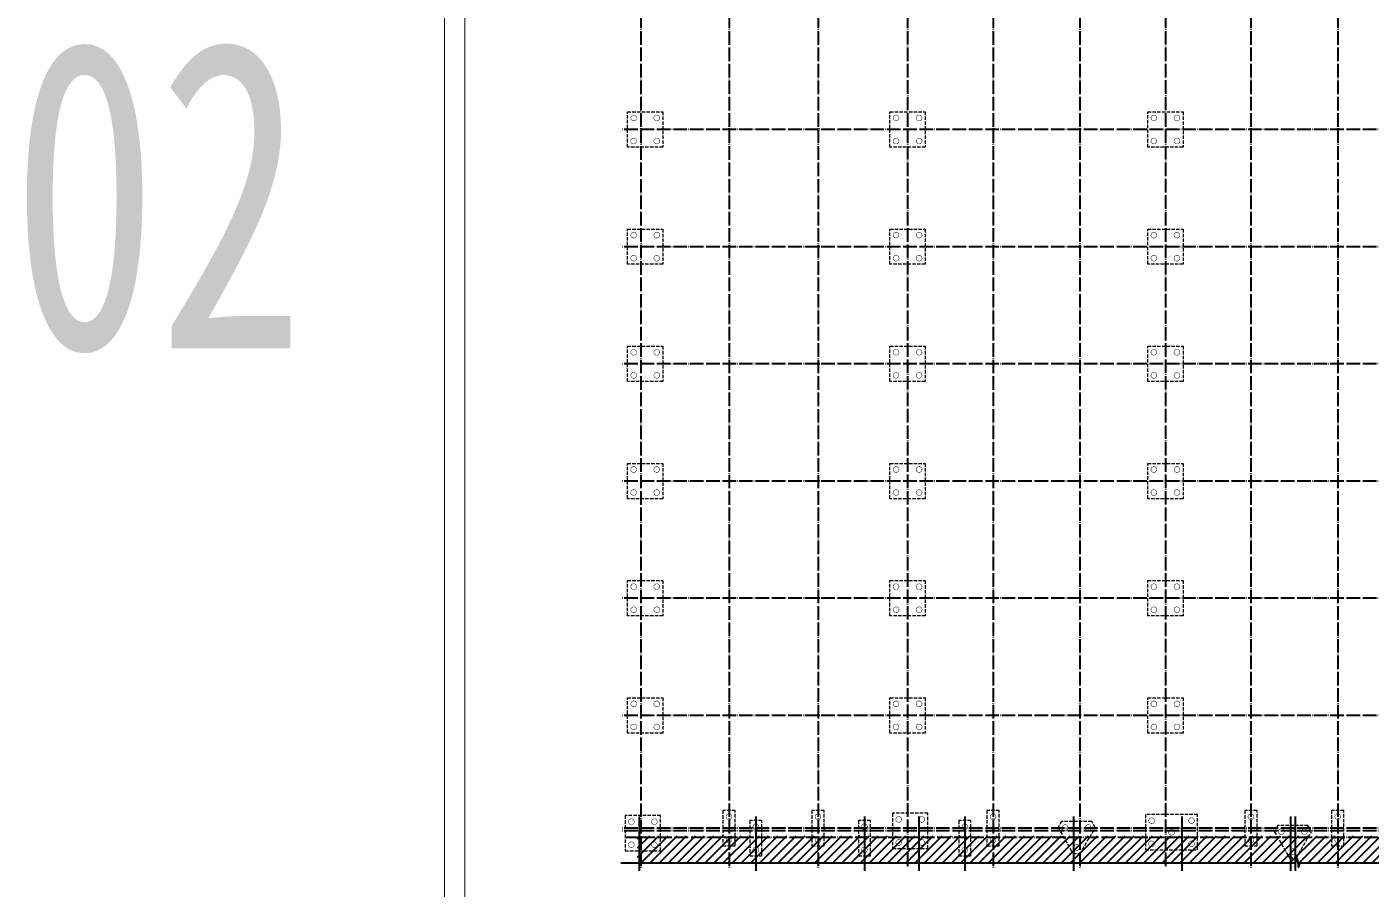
# Model space of a CAD drawing. Extents: x 447413 to 2975780, y -1432727 to 1301644.
# Drawn here: x 2222872 to 2321862, y 690317 to 753744 of the extents above; entities that cross this region are included whole.
import ezdxf

# ---------------------------------------------------------------- set-up
doc = ezdxf.new("R2010")
doc.units = 0
doc.header["$LTSCALE"] = 1000
doc.header["$MEASUREMENT"] = 0
for name, pattern in [('DASH', [0.35, 0.25, -0.1]), ('DASHED', [0.75, 0.5, -0.25]), ('DOTE', [2.42, 2, -0.2, 0.02, -0.2])]:
    doc.linetypes.add(name, pattern=pattern)
for name, color, linetype in [('AXIS', 3, 'Continuous'), ('DIM_SYMB', 3, 'Continuous'), ('DOTE', 1, 'Continuous'), ('PUB_HATCH', 8, 'Continuous'), ('图框', 253, 'Continuous'), ('图纸编号', 6, 'Continuous')]:
    doc.layers.add(name, color=color, linetype=linetype)
doc.layers.add('BASE_PILE_DASH', color=9, linetype='DASHED', lineweight=0)
doc.layers.add('BASE_PLAT', color=7, linetype='Continuous', lineweight=0)
doc.styles.add('宋体', font='', dxfattribs={"height": 35})
doc.styles.get('宋体').set_extended_font_data('SimSun')

# ---------------------------------------------------------------- blocks, each defined once
blk = doc.blocks.new('A$C6B0021A6')
at = {"layer": '图框', "color": 2, "const_width": 40, "elevation": -84000}
blk.add_lwpolyline([(20, 84120), (118920, 84120), (118920, 20), (20, 20)], close=True, dxfattribs=at)
at = {"layer": '图框', "color": 153, "const_width": 58, "elevation": -84000}
blk.add_lwpolyline([(111420, 1020), (2520, 1020), (2520, 83120), (111420, 83120)], close=True, dxfattribs=at)
blk = doc.blocks.new('2444242424')
at = {"layer": 'AXIS'}
for p, q in [((1874523, 456963), (1874523, 452963)), ((1883123, 456963), (1883123, 452963)), ((1891123, 456963), (1891123, 452963)), ((1895123, 456963), (1895123, 452963)), ((1898523, 456963), (1898523, 452963)), ((1906523, 456963), (1906523, 452963)), ((1914523, 456963), (1914523, 452963)), ((1922523, 456963), (1922523, 452963)), ((1922873, 456963), (1922873, 452963)), ((1930873, 456963), (1930873, 452963)), ((1938873, 456963), (1938873, 452963)), ((1946873, 456963), (1946873, 452963)), ((1950273, 456963), (1950273, 452963)), ((1954273, 456963), (1954273, 452963)), ((1962273, 456963), (1962273, 452963)), ((1970303, 456963), (1970303, 452963))]:
    blk.add_line(p, q, dxfattribs=at)

msp = doc.modelspace()

# ---------------------------------------------------------------- hatches: boundary and pattern name
at = {"layer": 'PUB_HATCH'}
h = msp.add_hatch(dxfattribs=at)
h.set_pattern_fill('ANSI31', color=256, scale=300, style=0)
h.set_pattern_definition([(45, (2031805.8, 760960.25), (-336.7596, 336.7596), [])])
h.paths.add_polyline_path([(2363895.8, 694177.4), (2267876.1, 694177.4), (2267876.1, 692209), (2363895.8, 692209)])

# ---------------------------------------------------------------- linework, layer by layer
at = {"layer": 'BASE_PILE_DASH', "linetype": 'ByBlock', "const_width": 35}
for points, elevation in [([(2267804.1, 747037, 1), (2267378.1, 747037, 1), (2267804.1, 747037, 1)], 756000), ([(2269504.1, 747037, 1), (2269078.1, 747037, 1), (2269504.1, 747037, 1)], 756000), ([(2287138.8, 747037, 1), (2286712.8, 747037, 1), (2287138.8, 747037, 1)], 756000), ([(2288838.8, 747037, 1), (2288412.8, 747037, 1), (2288838.8, 747037, 1)], 756000), ([(2306138.8, 747037, 1), (2305712.8, 747037, 1), (2306138.8, 747037, 1)], 756000), ([(2307838.8, 747037, 1), (2307412.8, 747037, 1), (2307838.8, 747037, 1)], 756000), ([(2267804.1, 745337, 1), (2267378.1, 745337, 1), (2267804.1, 745337, 1)], 756000), ([(2269504.1, 745337, 1), (2269078.1, 745337, 1), (2269504.1, 745337, 1)], 756000), ([(2287138.8, 745337, 1), (2286712.8, 745337, 1), (2287138.8, 745337, 1)], 756000), ([(2288838.8, 745337, 1), (2288412.8, 745337, 1), (2288838.8, 745337, 1)], 756000), ([(2306138.8, 745337, 1), (2305712.8, 745337, 1), (2306138.8, 745337, 1)], 756000), ([(2307838.8, 745337, 1), (2307412.8, 745337, 1), (2307838.8, 745337, 1)], 756000), ([(2267804.1, 738407.4, 1), (2267378.1, 738407.4, 1), (2267804.1, 738407.4, 1)], 504000), ([(2269504.1, 738407.4, 1), (2269078.1, 738407.4, 1), (2269504.1, 738407.4, 1)], 504000), ([(2287138.8, 738407.4, 1), (2286712.8, 738407.4, 1), (2287138.8, 738407.4, 1)], 504000), ([(2288838.8, 738407.4, 1), (2288412.8, 738407.4, 1), (2288838.8, 738407.4, 1)], 504000), ([(2306138.8, 738407.4, 1), (2305712.8, 738407.4, 1), (2306138.8, 738407.4, 1)], 504000), ([(2307838.8, 738407.4, 1), (2307412.8, 738407.4, 1), (2307838.8, 738407.4, 1)], 504000), ([(2267804.1, 736707.4, 1), (2267378.1, 736707.4, 1), (2267804.1, 736707.4, 1)], 504000), ([(2269504.1, 736707.4, 1), (2269078.1, 736707.4, 1), (2269504.1, 736707.4, 1)], 504000), ([(2287138.8, 736707.4, 1), (2286712.8, 736707.4, 1), (2287138.8, 736707.4, 1)], 504000), ([(2288838.8, 736707.4, 1), (2288412.8, 736707.4, 1), (2288838.8, 736707.4, 1)], 504000), ([(2306138.8, 736707.4, 1), (2305712.8, 736707.4, 1), (2306138.8, 736707.4, 1)], 504000), ([(2307838.8, 736707.4, 1), (2307412.8, 736707.4, 1), (2307838.8, 736707.4, 1)], 504000), ([(2267804.1, 729777.4, 1), (2267378.1, 729777.4, 1), (2267804.1, 729777.4, 1)], 504000), ([(2269504.1, 729777.4, 1), (2269078.1, 729777.4, 1), (2269504.1, 729777.4, 1)], 504000), ([(2287138.8, 729777.4, 1), (2286712.8, 729777.4, 1), (2287138.8, 729777.4, 1)], 504000), ([(2288838.8, 729777.4, 1), (2288412.8, 729777.4, 1), (2288838.8, 729777.4, 1)], 504000), ([(2306138.8, 729777.4, 1), (2305712.8, 729777.4, 1), (2306138.8, 729777.4, 1)], 504000), ([(2307838.8, 729777.4, 1), (2307412.8, 729777.4, 1), (2307838.8, 729777.4, 1)], 504000), ([(2267804.1, 728077.4, 1), (2267378.1, 728077.4, 1), (2267804.1, 728077.4, 1)], 504000), ([(2269504.1, 728077.4, 1), (2269078.1, 728077.4, 1), (2269504.1, 728077.4, 1)], 504000), ([(2287138.8, 728077.4, 1), (2286712.8, 728077.4, 1), (2287138.8, 728077.4, 1)], 504000), ([(2288838.8, 728077.4, 1), (2288412.8, 728077.4, 1), (2288838.8, 728077.4, 1)], 504000), ([(2306138.8, 728077.4, 1), (2305712.8, 728077.4, 1), (2306138.8, 728077.4, 1)], 504000), ([(2307838.8, 728077.4, 1), (2307412.8, 728077.4, 1), (2307838.8, 728077.4, 1)], 504000), ([(2267804.1, 721147.4, 1), (2267378.1, 721147.4, 1), (2267804.1, 721147.4, 1)], 504000), ([(2269504.1, 721147.4, 1), (2269078.1, 721147.4, 1), (2269504.1, 721147.4, 1)], 504000), ([(2287138.8, 721147.4, 1), (2286712.8, 721147.4, 1), (2287138.8, 721147.4, 1)], 504000), ([(2288838.8, 721147.4, 1), (2288412.8, 721147.4, 1), (2288838.8, 721147.4, 1)], 504000), ([(2306138.8, 721147.4, 1), (2305712.8, 721147.4, 1), (2306138.8, 721147.4, 1)], 504000), ([(2307838.8, 721147.4, 1), (2307412.8, 721147.4, 1), (2307838.8, 721147.4, 1)], 504000), ([(2267804.1, 719447.4, 1), (2267378.1, 719447.4, 1), (2267804.1, 719447.4, 1)], 504000), ([(2269504.1, 719447.4, 1), (2269078.1, 719447.4, 1), (2269504.1, 719447.4, 1)], 504000), ([(2287138.8, 719447.4, 1), (2286712.8, 719447.4, 1), (2287138.8, 719447.4, 1)], 504000), ([(2288838.8, 719447.4, 1), (2288412.8, 719447.4, 1), (2288838.8, 719447.4, 1)], 504000), ([(2306138.8, 719447.4, 1), (2305712.8, 719447.4, 1), (2306138.8, 719447.4, 1)], 504000), ([(2307838.8, 719447.4, 1), (2307412.8, 719447.4, 1), (2307838.8, 719447.4, 1)], 504000), ([(2267804.1, 712517.4, 1), (2267378.1, 712517.4, 1), (2267804.1, 712517.4, 1)], 504000), ([(2269504.1, 712517.4, 1), (2269078.1, 712517.4, 1), (2269504.1, 712517.4, 1)], 504000), ([(2287138.8, 712517.4, 1), (2286712.8, 712517.4, 1), (2287138.8, 712517.4, 1)], 504000), ([(2288838.8, 712517.4, 1), (2288412.8, 712517.4, 1), (2288838.8, 712517.4, 1)], 504000), ([(2306138.8, 712517.4, 1), (2305712.8, 712517.4, 1), (2306138.8, 712517.4, 1)], 504000), ([(2307838.8, 712517.4, 1), (2307412.8, 712517.4, 1), (2307838.8, 712517.4, 1)], 504000), ([(2267804.1, 710817.4, 1), (2267378.1, 710817.4, 1), (2267804.1, 710817.4, 1)], 504000), ([(2269504.1, 710817.4, 1), (2269078.1, 710817.4, 1), (2269504.1, 710817.4, 1)], 504000), ([(2287138.8, 710817.4, 1), (2286712.8, 710817.4, 1), (2287138.8, 710817.4, 1)], 504000), ([(2288838.8, 710817.4, 1), (2288412.8, 710817.4, 1), (2288838.8, 710817.4, 1)], 504000), ([(2306138.8, 710817.4, 1), (2305712.8, 710817.4, 1), (2306138.8, 710817.4, 1)], 504000), ([(2307838.8, 710817.4, 1), (2307412.8, 710817.4, 1), (2307838.8, 710817.4, 1)], 504000), ([(2267804.1, 703887.4, 1), (2267378.1, 703887.4, 1), (2267804.1, 703887.4, 1)], 504000), ([(2269504.1, 703887.4, 1), (2269078.1, 703887.4, 1), (2269504.1, 703887.4, 1)], 504000), ([(2287138.8, 703887.4, 1), (2286712.8, 703887.4, 1), (2287138.8, 703887.4, 1)], 504000), ([(2288838.8, 703887.4, 1), (2288412.8, 703887.4, 1), (2288838.8, 703887.4, 1)], 504000), ([(2306138.8, 703887.4, 1), (2305712.8, 703887.4, 1), (2306138.8, 703887.4, 1)], 504000), ([(2307838.8, 703887.4, 1), (2307412.8, 703887.4, 1), (2307838.8, 703887.4, 1)], 504000), ([(2267804.1, 702187.4, 1), (2267378.1, 702187.4, 1), (2267804.1, 702187.4, 1)], 504000), ([(2269504.1, 702187.4, 1), (2269078.1, 702187.4, 1), (2269504.1, 702187.4, 1)], 504000), ([(2287138.8, 702187.4, 1), (2286712.8, 702187.4, 1), (2287138.8, 702187.4, 1)], 504000), ([(2288838.8, 702187.4, 1), (2288412.8, 702187.4, 1), (2288838.8, 702187.4, 1)], 504000), ([(2306138.8, 702187.4, 1), (2305712.8, 702187.4, 1), (2306138.8, 702187.4, 1)], 504000), ([(2307838.8, 702187.4, 1), (2307412.8, 702187.4, 1), (2307838.8, 702187.4, 1)], 504000), ([(2267629.6, 695207.4, -1), (2267203.6, 695207.4, -1), (2267629.6, 695207.4, -1)], 756000), ([(2269329.6, 695207.4, -1), (2268903.6, 695207.4, -1), (2269329.6, 695207.4, -1)], 756000), ([(2274616.1, 695790.4, -1), (2274616.1, 695364.4, -1), (2274616.1, 695790.4, -1)], 756000), ([(2276596.1, 695050.4, -1), (2276596.1, 694624.4, -1), (2276596.1, 695050.4, -1)], 756000), ([(2281176.1, 695790.4, -1), (2281176.1, 695364.4, -1), (2281176.1, 695790.4, -1)], 756000), ([(2284596.1, 695050.4, -1), (2284596.1, 694624.4, -1), (2284596.1, 695050.4, -1)], 504000), ([(2287338.8, 695377.4, -1), (2286912.8, 695377.4, -1), (2287338.8, 695377.4, -1)], 504000), ([(2289038.8, 695377.4, -1), (2288612.8, 695377.4, -1), (2289038.8, 695377.4, -1)], 504000), ([(2291996.1, 695050.4, -1), (2291996.1, 694624.4, -1), (2291996.1, 695050.4, -1)], 504000), ([(2294076.1, 695790.4, -1), (2294076.1, 695364.4, -1), (2294076.1, 695790.4, -1)], 756000), ([(2299597.8, 694777.1, -1), (2299171.8, 694777.1, -1), (2299597.8, 694777.1, -1)], 252000), ([(2301297.8, 694777.1, -1), (2300871.8, 694777.1, -1), (2301297.8, 694777.1, -1)], 252000), ([(2305753.6, 695064.4, 1), (2305753.6, 695490.4, 1), (2305753.6, 695064.4, 1)], 504000), ([(2308698.1, 695064.4, -1), (2308698.1, 695490.4, -1), (2308698.1, 695064.4, -1)], 504000), ([(2313076.1, 695790.4, -1), (2313076.1, 695364.4, -1), (2313076.1, 695790.4, -1)], 504000), ([(2319476.1, 695790.4, -1), (2319476.1, 695364.4, -1), (2319476.1, 695790.4, -1)], 504000), ([(2274616.1, 694090.4, -1), (2274616.1, 693664.4, -1), (2274616.1, 694090.4, -1)], 756000), ([(2281176.1, 694090.4, -1), (2281176.1, 693664.4, -1), (2281176.1, 694090.4, -1)], 756000), ([(2294076.1, 694090.4, -1), (2294076.1, 693664.4, -1), (2294076.1, 694090.4, -1)], 756000), ([(2307225.8, 694214.4, -1), (2307225.8, 694640.4, -1), (2307225.8, 694214.4, -1)], 504000), ([(2313076.1, 694090.4, -1), (2313076.1, 693664.4, -1), (2313076.1, 694090.4, -1)], 504000), ([(2315532.8, 694477.1, -1), (2315106.8, 694477.1, -1), (2315532.8, 694477.1, -1)], 504000), ([(2317232.8, 694477.1, -1), (2316806.8, 694477.1, -1), (2317232.8, 694477.1, -1)], 504000), ([(2319476.1, 694090.4, -1), (2319476.1, 693664.4, -1), (2319476.1, 694090.4, -1)], 504000), ([(2267629.6, 693507.4, -1), (2267203.6, 693507.4, -1), (2267629.6, 693507.4, -1)], 756000), ([(2269329.6, 693507.4, -1), (2268903.6, 693507.4, -1), (2269329.6, 693507.4, -1)], 756000), ([(2276596.1, 693350.4, -1), (2276596.1, 692924.4, -1), (2276596.1, 693350.4, -1)], 756000), ([(2284596.1, 693350.4, -1), (2284596.1, 692924.4, -1), (2284596.1, 693350.4, -1)], 504000), ([(2287338.8, 693677.4, -1), (2286912.8, 693677.4, -1), (2287338.8, 693677.4, -1)], 504000), ([(2289038.8, 693677.4, -1), (2288612.8, 693677.4, -1), (2289038.8, 693677.4, -1)], 504000), ([(2291996.1, 693350.4, -1), (2291996.1, 692924.4, -1), (2291996.1, 693350.4, -1)], 504000), ([(2300447.8, 693307.1, -1), (2300021.8, 693307.1, -1), (2300447.8, 693307.1, -1)], 252000), ([(2305753.6, 693364.4, 1), (2305753.6, 693790.4, 1), (2305753.6, 693364.4, 1)], 504000), ([(2308698.1, 693364.4, -1), (2308698.1, 693790.4, -1), (2308698.1, 693364.4, -1)], 504000), ([(2316382.8, 693007.1, -1), (2315956.8, 693007.1, -1), (2316382.8, 693007.1, -1)], 504000)]:
    msp.add_lwpolyline(points, format="xyb", dxfattribs=dict(at, elevation=elevation))
at = {"layer": 'BASE_PLAT', "linetype": 'DASH'}
for points, elevation in [([(2269741.1, 747487), (2269741.1, 744887), (2267141.1, 744887), (2267141.1, 747487)], 756000), ([(2289075.8, 747487), (2289075.8, 744887), (2286475.8, 744887), (2286475.8, 747487)], 756000), ([(2308075.8, 747487), (2308075.8, 744887), (2305475.8, 744887), (2305475.8, 747487)], 756000), ([(2269741.1, 738857.4), (2269741.1, 736257.4), (2267141.1, 736257.4), (2267141.1, 738857.4)], 504000), ([(2289075.8, 738857.4), (2289075.8, 736257.4), (2286475.8, 736257.4), (2286475.8, 738857.4)], 504000), ([(2308075.8, 738857.4), (2308075.8, 736257.4), (2305475.8, 736257.4), (2305475.8, 738857.4)], 504000), ([(2269741.1, 730227.4), (2269741.1, 727627.4), (2267141.1, 727627.4), (2267141.1, 730227.4)], 504000), ([(2289075.8, 730227.4), (2289075.8, 727627.4), (2286475.8, 727627.4), (2286475.8, 730227.4)], 504000), ([(2308075.8, 730227.4), (2308075.8, 727627.4), (2305475.8, 727627.4), (2305475.8, 730227.4)], 504000), ([(2269741.1, 721597.4), (2269741.1, 718997.4), (2267141.1, 718997.4), (2267141.1, 721597.4)], 504000), ([(2289075.8, 721597.4), (2289075.8, 718997.4), (2286475.8, 718997.4), (2286475.8, 721597.4)], 504000), ([(2308075.8, 721597.4), (2308075.8, 718997.4), (2305475.8, 718997.4), (2305475.8, 721597.4)], 504000), ([(2269741.1, 712967.4), (2269741.1, 710367.4), (2267141.1, 710367.4), (2267141.1, 712967.4)], 504000), ([(2289075.8, 712967.4), (2289075.8, 710367.4), (2286475.8, 710367.4), (2286475.8, 712967.4)], 504000), ([(2308075.8, 712967.4), (2308075.8, 710367.4), (2305475.8, 710367.4), (2305475.8, 712967.4)], 504000), ([(2269741.1, 704337.4), (2269741.1, 701737.4), (2267141.1, 701737.4), (2267141.1, 704337.4)], 504000), ([(2289075.8, 704337.4), (2289075.8, 701737.4), (2286475.8, 701737.4), (2286475.8, 704337.4)], 504000), ([(2308075.8, 704337.4), (2308075.8, 701737.4), (2305475.8, 701737.4), (2305475.8, 704337.4)], 504000), ([(2275066.1, 696027.4), (2274166.1, 696027.4), (2274166.1, 693427.4), (2275066.1, 693427.4)], 756000), ([(2281626.1, 696027.4), (2280726.1, 696027.4), (2280726.1, 693427.4), (2281626.1, 693427.4)], 756000), ([(2294526.1, 696027.4), (2293626.1, 696027.4), (2293626.1, 693427.4), (2294526.1, 693427.4)], 756000), ([(2313526.1, 696027.4), (2312626.1, 696027.4), (2312626.1, 693427.4), (2313526.1, 693427.4)], 504000), ([(2319926.1, 696027.4), (2319026.1, 696027.4), (2319026.1, 693427.4), (2319926.1, 693427.4)], 504000), ([(2269565.6, 693057.4), (2269565.6, 695657.4), (2266965.6, 695657.4), (2266965.6, 693057.4)], 756000), ([(2277046.1, 695287.4), (2276146.1, 695287.4), (2276146.1, 692687.4), (2277046.1, 692687.4)], 756000), ([(2285046.1, 695287.4), (2284146.1, 695287.4), (2284146.1, 692687.4), (2285046.1, 692687.4)], 504000), ([(2289275.8, 693227.4), (2289275.8, 695827.4), (2286675.8, 695827.4), (2286675.8, 693227.4)], 504000), ([(2292446.1, 695287.4), (2291546.1, 695287.4), (2291546.1, 692687.4), (2292446.1, 692687.4)], 504000), ([(2301604.4, 694776.9), (2301344.7, 695227.1), (2299124.9, 695227.1), (2298865.1, 694776.9), (2299975.2, 692857.1), (2300494.4, 692857.1)], 252000), ([(2305303.6, 693127.4), (2309148.1, 693127.4), (2309148.1, 695727.4), (2305303.6, 695727.4)], 504000), ([(2317539.4, 694476.9), (2317279.7, 694927.1), (2315059.9, 694927.1), (2314800.1, 694476.9), (2315910.2, 692557.1), (2316429.4, 692557.1)], 504000)]:
    msp.add_lwpolyline(points, close=True, dxfattribs=dict(at, elevation=elevation))
at = {"layer": 'DIM_SYMB', "elevation": 504000}
msp.add_lwpolyline([(2266649.9, 692182.4), (2316369.1, 692182.4), (2316483.7, 692497.4), (2316594.8, 691867.4), (2316706.6, 692182.4), (2366425.7, 692182.4)], dxfattribs=at)
at = {"layer": 'DOTE', "color": 8, "linetype": 'DOTE', "ltscale": 0.5}
for p, q in [((2287775.8, 812728.2, 504000), (2287775.8, 691740.8, 504000)), ((2306775.8, 812728.2, 504000), (2306775.8, 691740.8, 504000)), ((2367105, 737557.4, 504000), (2266686.3, 737557.4, 504000)), ((2367105, 728927.4, 504000), (2266686.3, 728927.4, 504000)), ((2367105, 720297.4, 504000), (2266686.3, 720297.4, 504000)), ((2367105, 711667.4, 504000), (2266686.3, 711667.4, 504000)), ((2367105, 703037.4, 504000), (2266686.3, 703037.4, 504000)), ((2367105, 694727.4, 504000), (2266686.3, 694727.4, 504000)), ((2267996.1, 694057.4, 504000), (2267996.1, 692209, 504000))]:
    msp.add_line(p, q, dxfattribs=at)
at = {"layer": 'DOTE', "linetype": 'DOTE', "ltscale": 0.5}
for p, q in [((2367105, 746187, 504000), (2266686.3, 746187, 504000)), ((2367105, 694527.4, 504000), (2266686.3, 694527.4, 504000))]:
    msp.add_line(p, q, dxfattribs=at)
at = {"layer": 'DOTE', "linetype": 'DOTE', "ltscale": 0.5, "elevation": 504000}
msp.add_lwpolyline([(2268116.1, 812720.6), (2268116.1, 691734.7)], dxfattribs=at)
at = {"layer": 'DOTE', "color": 8, "linetype": 'DOTE', "ltscale": 0.5, "elevation": 504000}
for points in [[(2274616.1, 812720.6), (2274616.1, 691734.7)], [(2281176.1, 812720.6), (2281176.1, 691734.7)], [(2294076.1, 812720.6), (2294076.1, 691734.7)], [(2300476.1, 812720.6), (2300476.1, 691734.7)], [(2313076.1, 812720.6), (2313076.1, 691734.7)], [(2319476.1, 812720.6), (2319476.1, 691734.7)], [(2266975.4, 694067.4), (2366425.7, 694067.4)]]:
    msp.add_lwpolyline(points, dxfattribs=at)

# ---------------------------------------------------------------- block references
at = {"xscale": 1.5, "yscale": 1.5, "zscale": 1.5, "rotation": 270}
msp.add_blockref('A$C6B0021A6', (2253622, 825737.4, 504000), dxfattribs=at)
msp.add_blockref('2444242424', (393473, 238618.7, 504000))

# ---------------------------------------------------------------- texts
at = {"layer": '图纸编号', "color": 6, "style": '宋体', "width": 0.7}
msp.add_text('02', height=22683.54, dxfattribs=at).set_placement((2221727.1, 730075.5, 504000))

doc.saveas('drawing.dxf')
